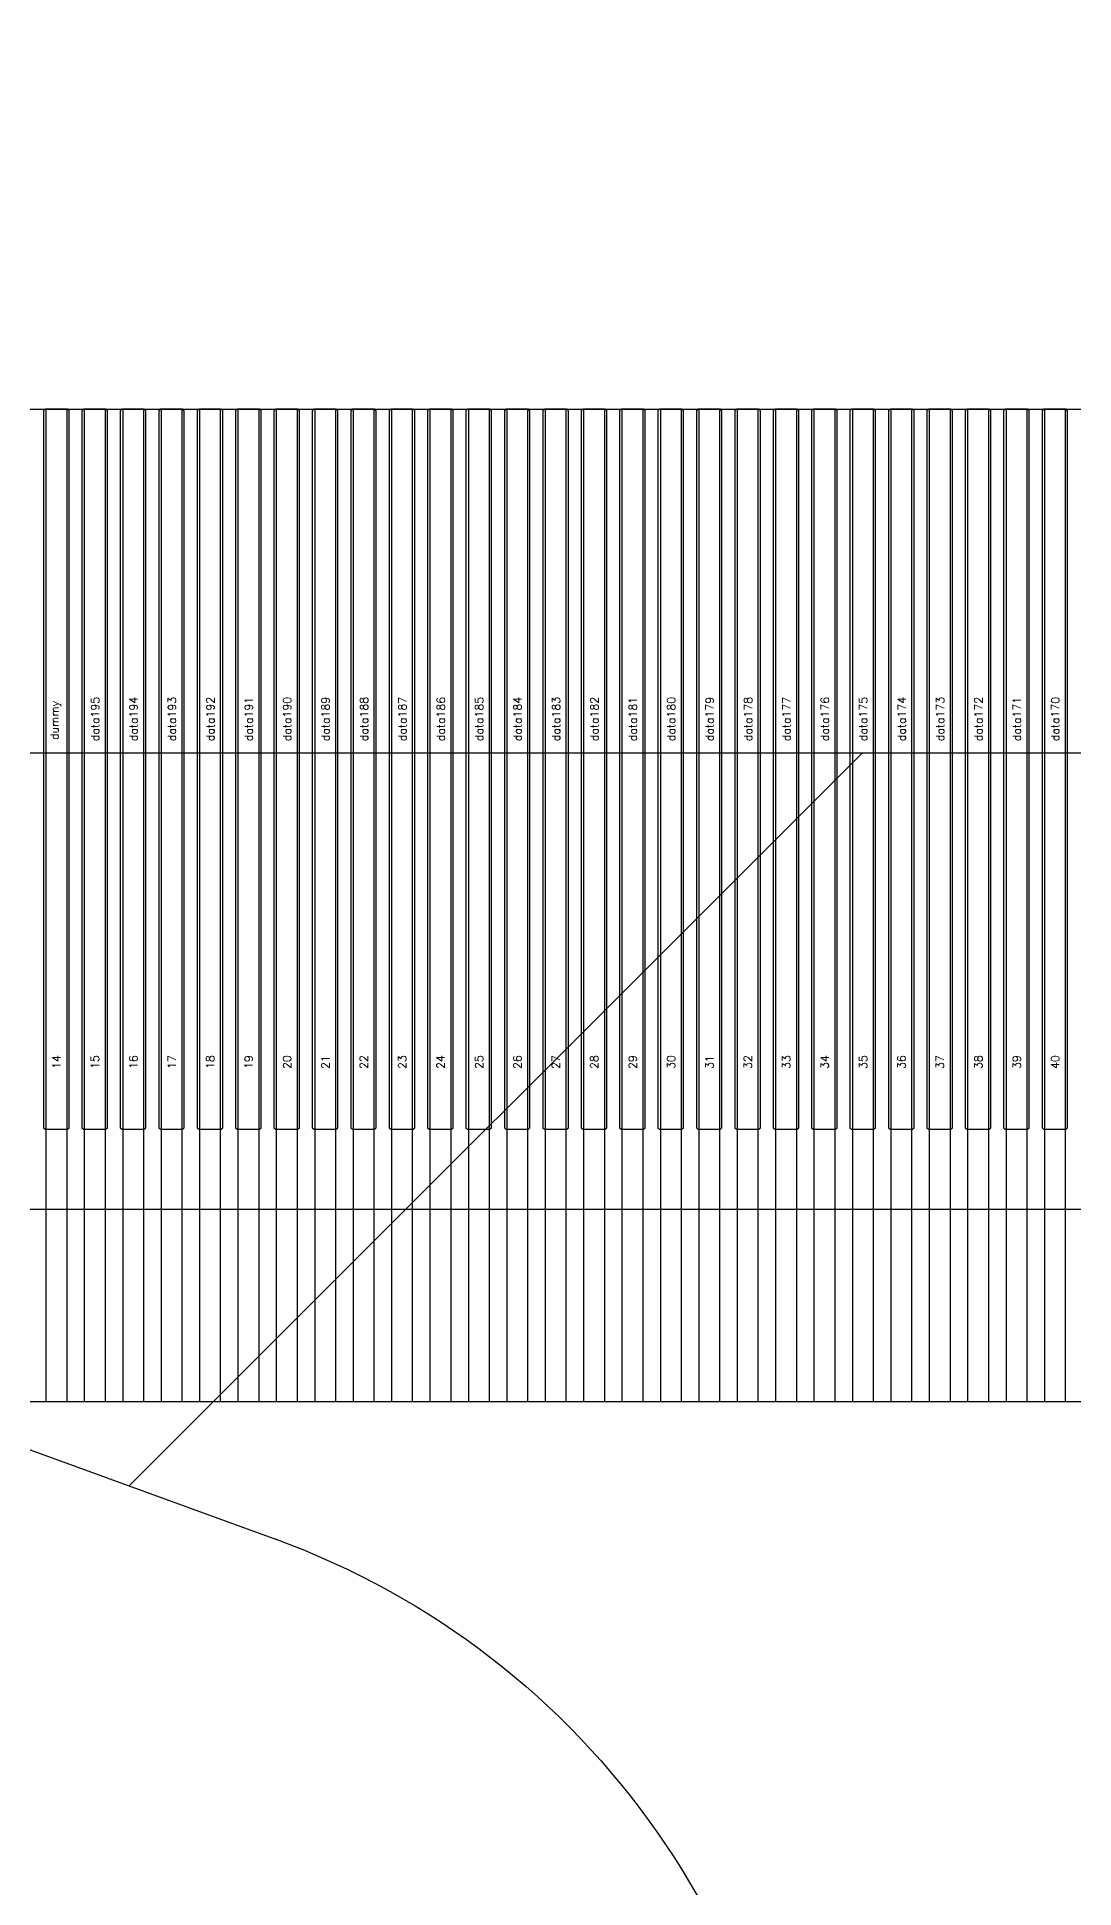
# Model space of a CAD drawing. Header units: millimetres. Extents: x 1387 to 2553, y -68 to 207.
# Drawn here: x 1857.785 to 1858.433, y 51.814 to 52.97 of the extents above; entities that cross this region are included whole.
import ezdxf
from ezdxf.enums import TextEntityAlignment as Align

# ---------------------------------------------------------------- set-up
doc = ezdxf.new("R2010")
doc.units = ezdxf.units.MM
for name, color, linetype in [('COF', 4, 'Continuous'), ('DIM（标注）', 3, 'Continuous'), ('KEEPOUTLAYER', 6, 'Continuous'), ('Panel', 7, 'Continuous')]:
    doc.layers.add(name, color=color, linetype=linetype)
doc.styles.add('txt', font='txt.shx')
doc.styles.add('宋体', font='')
doc.styles.get('宋体').set_extended_font_data('SimSun')
doc.dimstyles.new('STANDARD$0', dxfattribs={"dimtxt": 2, "dimasz": 2, "dimexe": 0.4, "dimexo": 0.4, "dimgap": 0.4, "dimtad": 1, "dimzin": 0, "dimdsep": 46, "dimtxsty": '宋体', "dimcen": 0.4, "dimclrd": 256, "dimclre": 256, "dimclrt": 256, "dimadec": 0, "dimazin": 0, "dimtfac": 1, "dimtofl": 0, "dimtmove": 0, "dimatfit": 3, "dimfxl": 1, "dimtolj": 1, "dimtzin": 0, "dimarcsym": 0})

# ---------------------------------------------------------------- blocks, each defined once
blk = doc.blocks.new('COF')
at = {"layer": 'COF'}
for p, q in [((1641.7011, 311.7192, 0.4681), (1648.8301, 311.7192, 0.4681)), ((1641.7011, 311.7192, 0.4681), (1648.8301, 311.7192, 0.4681)), ((1642.4631, 311.7192, 0.4681), (1642.4631, 311.0992, 0.4681)), ((1642.4761, 311.7192, 0.4681), (1642.4761, 311.0992, 0.4681)), ((1642.4871, 311.7192, 0.4681), (1642.4871, 311.0992, 0.4681)), ((1642.5001, 311.7192, 0.4681), (1642.5001, 311.0992, 0.4681)), ((1642.5111, 311.7192, 0.4681), (1642.5111, 311.0992, 0.4681)), ((1642.5241, 311.7192, 0.4681), (1642.5241, 311.0992, 0.4681)), ((1642.5351, 311.7192, 0.4681), (1642.5351, 311.0992, 0.4681)), ((1642.5481, 311.7192, 0.4681), (1642.5481, 311.0992, 0.4681)), ((1642.5591, 311.7192, 0.4681), (1642.5591, 311.0992, 0.4681)), ((1642.5721, 311.7192, 0.4681), (1642.5721, 311.0992, 0.4681)), ((1642.5831, 311.7192, 0.4681), (1642.5831, 311.0992, 0.4681)), ((1642.5961, 311.7192, 0.4681), (1642.5961, 311.0992, 0.4681)), ((1642.6071, 311.7192, 0.4681), (1642.6071, 311.0992, 0.4681)), ((1642.6201, 311.7192, 0.4681), (1642.6201, 311.0992, 0.4681)), ((1642.6311, 311.7192, 0.4681), (1642.6311, 311.0992, 0.4681)), ((1642.6441, 311.7192, 0.4681), (1642.6441, 311.0992, 0.4681)), ((1642.6551, 311.7192, 0.4681), (1642.6551, 311.0992, 0.4681)), ((1642.6681, 311.7192, 0.4681), (1642.6681, 311.0992, 0.4681)), ((1642.6791, 311.7192, 0.4681), (1642.6791, 311.0992, 0.4681)), ((1642.6921, 311.7192, 0.4681), (1642.6921, 311.0992, 0.4681)), ((1642.7031, 311.7192, 0.4681), (1642.7031, 311.0992, 0.4681)), ((1642.7161, 311.7192, 0.4681), (1642.7161, 311.0992, 0.4681)), ((1642.7271, 311.7192, 0.4681), (1642.7271, 311.0992, 0.4681)), ((1642.7401, 311.7192, 0.4681), (1642.7401, 311.0992, 0.4681)), ((1642.7511, 311.7192, 0.4681), (1642.7511, 311.0992, 0.4681)), ((1642.7641, 311.7192, 0.4681), (1642.7641, 311.0992, 0.4681)), ((1642.7751, 311.7192, 0.4681), (1642.7751, 311.0992, 0.4681)), ((1642.7881, 311.7192, 0.4681), (1642.7881, 311.0992, 0.4681)), ((1642.7991, 311.7192, 0.4681), (1642.7991, 311.0992, 0.4681)), ((1642.8121, 311.7192, 0.4681), (1642.8121, 311.0992, 0.4681)), ((1642.8231, 311.7192, 0.4681), (1642.8231, 311.0992, 0.4681)), ((1642.8361, 311.7192, 0.4681), (1642.8361, 311.0992, 0.4681)), ((1642.8471, 311.7192, 0.4681), (1642.8471, 311.0992, 0.4681)), ((1642.8601, 311.7192, 0.4681), (1642.8601, 311.0992, 0.4681)), ((1642.8711, 311.7192, 0.4681), (1642.8711, 311.0992, 0.4681)), ((1642.8841, 311.7192, 0.4681), (1642.8841, 311.0992, 0.4681)), ((1642.8951, 311.7192, 0.4681), (1642.8951, 311.0992, 0.4681)), ((1642.9081, 311.7192, 0.4681), (1642.9081, 311.0992, 0.4681)), ((1642.9191, 311.7192, 0.4681), (1642.9191, 311.0992, 0.4681)), ((1642.9321, 311.7192, 0.4681), (1642.9321, 311.0992, 0.4681)), ((1642.9431, 311.7192, 0.4681), (1642.9431, 311.0992, 0.4681)), ((1642.9561, 311.7192, 0.4681), (1642.9561, 311.0992, 0.4681)), ((1642.9671, 311.7192, 0.4681), (1642.9671, 311.0992, 0.4681)), ((1642.9801, 311.7192, 0.4681), (1642.9801, 311.0992, 0.4681)), ((1642.9911, 311.7192, 0.4681), (1642.9911, 311.0992, 0.4681)), ((1643.0041, 311.7192, 0.4681), (1643.0041, 311.0992, 0.4681)), ((1643.0151, 311.7192, 0.4681), (1643.0151, 311.0992, 0.4681)), ((1643.0281, 311.7192, 0.4681), (1643.0281, 311.0992, 0.4681)), ((1643.0391, 311.7192, 0.4681), (1643.0391, 311.0992, 0.4681)), ((1643.0521, 311.7192, 0.4681), (1643.0521, 311.0992, 0.4681)), ((1643.0631, 311.7192, 0.4681), (1643.0631, 311.0992, 0.4681)), ((1643.0761, 311.7192, 0.4681), (1643.0761, 311.0992, 0.4681)), ((1643.0871, 311.7192, 0.4681), (1643.0871, 311.0992, 0.4681)), ((1643.1001, 311.7192, 0.4681), (1643.1001, 311.0992, 0.4681)), ((1641.9006, 311.0992, 0.4681), (1648.6306, 311.0992, 0.4681)), ((1642.4631, 311.0992, 0.4681), (1642.4761, 311.0992, 0.4681)), ((1642.4636, 311.0992, 0.4681), (1642.4756, 311.0992, 0.4681)), ((1642.4871, 311.0992, 0.4681), (1642.5001, 311.0992, 0.4681)), ((1642.4876, 311.0992, 0.4681), (1642.4996, 311.0992, 0.4681)), ((1642.5111, 311.0992, 0.4681), (1642.5241, 311.0992, 0.4681)), ((1642.5116, 311.0992, 0.4681), (1642.5236, 311.0992, 0.4681)), ((1642.5351, 311.0992, 0.4681), (1642.5481, 311.0992, 0.4681)), ((1642.5356, 311.0992, 0.4681), (1642.5476, 311.0992, 0.4681)), ((1642.5591, 311.0992, 0.4681), (1642.5721, 311.0992, 0.4681)), ((1642.5596, 311.0992, 0.4681), (1642.5716, 311.0992, 0.4681)), ((1642.5831, 311.0992, 0.4681), (1642.5961, 311.0992, 0.4681)), ((1642.5836, 311.0992, 0.4681), (1642.5956, 311.0992, 0.4681)), ((1642.6071, 311.0992, 0.4681), (1642.6201, 311.0992, 0.4681)), ((1642.6076, 311.0992, 0.4681), (1642.6196, 311.0992, 0.4681)), ((1642.6311, 311.0992, 0.4681), (1642.6441, 311.0992, 0.4681)), ((1642.6316, 311.0992, 0.4681), (1642.6436, 311.0992, 0.4681)), ((1642.6551, 311.0992, 0.4681), (1642.6681, 311.0992, 0.4681)), ((1642.6556, 311.0992, 0.4681), (1642.6676, 311.0992, 0.4681)), ((1642.6791, 311.0992, 0.4681), (1642.6921, 311.0992, 0.4681)), ((1642.6796, 311.0992, 0.4681), (1642.6916, 311.0992, 0.4681)), ((1642.7031, 311.0992, 0.4681), (1642.7161, 311.0992, 0.4681)), ((1642.7036, 311.0992, 0.4681), (1642.7156, 311.0992, 0.4681)), ((1642.7271, 311.0992, 0.4681), (1642.7401, 311.0992, 0.4681)), ((1642.7276, 311.0992, 0.4681), (1642.7396, 311.0992, 0.4681)), ((1642.7511, 311.0992, 0.4681), (1642.7641, 311.0992, 0.4681)), ((1642.7516, 311.0992, 0.4681), (1642.7636, 311.0992, 0.4681)), ((1642.7751, 311.0992, 0.4681), (1642.7881, 311.0992, 0.4681)), ((1642.7756, 311.0992, 0.4681), (1642.7876, 311.0992, 0.4681)), ((1642.7991, 311.0992, 0.4681), (1642.8121, 311.0992, 0.4681)), ((1642.7996, 311.0992, 0.4681), (1642.8116, 311.0992, 0.4681)), ((1642.8231, 311.0992, 0.4681), (1642.8361, 311.0992, 0.4681)), ((1642.8236, 311.0992, 0.4681), (1642.8356, 311.0992, 0.4681)), ((1642.8471, 311.0992, 0.4681), (1642.8601, 311.0992, 0.4681)), ((1642.8476, 311.0992, 0.4681), (1642.8596, 311.0992, 0.4681)), ((1642.8711, 311.0992, 0.4681), (1642.8841, 311.0992, 0.4681)), ((1642.8716, 311.0992, 0.4681), (1642.8836, 311.0992, 0.4681)), ((1642.8951, 311.0992, 0.4681), (1642.9081, 311.0992, 0.4681)), ((1642.8956, 311.0992, 0.4681), (1642.9076, 311.0992, 0.4681)), ((1642.9191, 311.0992, 0.4681), (1642.9321, 311.0992, 0.4681)), ((1642.9196, 311.0992, 0.4681), (1642.9316, 311.0992, 0.4681)), ((1642.9431, 311.0992, 0.4681), (1642.9561, 311.0992, 0.4681)), ((1642.9436, 311.0992, 0.4681), (1642.9556, 311.0992, 0.4681)), ((1642.9671, 311.0992, 0.4681), (1642.9801, 311.0992, 0.4681)), ((1642.9676, 311.0992, 0.4681), (1642.9796, 311.0992, 0.4681)), ((1642.9911, 311.0992, 0.4681), (1643.0041, 311.0992, 0.4681)), ((1642.9916, 311.0992, 0.4681), (1643.0036, 311.0992, 0.4681)), ((1643.0151, 311.0992, 0.4681), (1643.0281, 311.0992, 0.4681)), ((1643.0156, 311.0992, 0.4681), (1643.0276, 311.0992, 0.4681)), ((1643.0391, 311.0992, 0.4681), (1643.0521, 311.0992, 0.4681)), ((1643.0396, 311.0992, 0.4681), (1643.0516, 311.0992, 0.4681)), ((1643.0631, 311.0992, 0.4681), (1643.0761, 311.0992, 0.4681)), ((1643.0636, 311.0992, 0.4681), (1643.0756, 311.0992, 0.4681)), ((1643.0871, 311.0992, 0.4681), (1643.1001, 311.0992, 0.4681)), ((1643.0876, 311.0992, 0.4681), (1643.0996, 311.0992, 0.4681))]:
    blk.add_line(p, q, dxfattribs=at)
blk = doc.blocks.new('*D66')
at = {"layer": 'Defpoints', "color": 0, "linetype": 'Continuous'}
for p in [(1856.9983, 52.2378, 0.2184), (1842.9856, -9.3035), (1863.0287, -9.3035, 0.2184)]:
    blk.add_point(p, dxfattribs=at)
at = {"layer": 'DIM（标注）', "color": 3, "linetype": 'Continuous', "lineweight": -2}
for p, q in [((1856.3983, 52.2378), (1842.3856, 52.2378)), ((1842.9856, 51.6378), (1842.9856, 40.3532)), ((1842.9856, -8.7035), (1842.9856, 29.6616)), ((1862.4287, -9.3035), (1842.3856, -9.3035))]:
    blk.add_line(p, q, dxfattribs=at)
at = {"layer": 'DIM（标注）', "color": 3, "linetype": 'Continuous'}
for points in [[(1842.8856, 51.6378), (1843.0856, 51.6378), (1842.9856, 52.2378)], [(1842.8856, -8.7035), (1843.0856, -8.7035), (1842.9856, -9.3035)]]:
    blk.add_solid(points, dxfattribs=at)
at = {"layer": 'DIM（标注）', "color": 3, "linetype": 'Continuous', "insert": (1842.9856, 35.0074), "char_height": 1.5, "attachment_point": 5, "rotation": 90, "style": '宋体'}
blk.add_mtext('61.54±0.5', dxfattribs=at)
blk = doc.blocks.new('*D76')
at = {"layer": 'Defpoints', "color": 0, "linetype": 'Continuous'}
for p in [(1860.5983, 86.0578, 2.6737), (1831.3224, 52.2378), (1856.9983, 52.2378, 2.6737)]:
    blk.add_point(p, dxfattribs=at)
at = {"layer": 'DIM（标注）', "linetype": 'Continuous', "lineweight": -2}
for p, q in [((1859.9983, 86.0578), (1830.7224, 86.0578)), ((1831.3224, 85.4578), (1831.3224, 71.7995)), ((1831.3224, 52.8378), (1831.3224, 66.4961)), ((1856.3983, 52.2378), (1830.7224, 52.2378))]:
    blk.add_line(p, q, dxfattribs=at)
at = {"layer": 'DIM（标注）', "linetype": 'Continuous'}
for points in [[(1831.2224, 85.4578), (1831.4224, 85.4578), (1831.3224, 86.0578)], [(1831.2224, 52.8378), (1831.4224, 52.8378), (1831.3224, 52.2378)]]:
    blk.add_solid(points, dxfattribs=at)
at = {"layer": 'DIM（标注）', "linetype": 'Continuous', "insert": (1831.3224, 69.1478), "char_height": 1.5, "attachment_point": 5, "rotation": 90, "style": '宋体'}
blk.add_mtext('33.82', dxfattribs=at)
blk = doc.blocks.new('DAFADF')
h = blk.add_hatch()
h.set_pattern_fill('ANSI31', scale=0.2, style=0)
h.set_pattern_definition([(45, (861.3915, -112.815), (-0.4490128, 0.4490128), [])])
h.paths.add_polyline_path([(1762.6906, 35.3146, -0.315299), (1763.0196, 35.7845), (1764.3687, 36.2755), (1756.3326, 36.2755), (1757.6807, 35.7848, -0.315827), (1758.0106, 35.3146), (1758.0106, 33.2755), (1762.6906, 33.2755)])
at = {"color": 30, "linetype": 'Continuous'}
blk.add_line((1764.3686, 36.2755, 2.6737), (1756.3326, 36.2755, 2.6737), dxfattribs=at)
at = {"color": 30, "linetype": 'Continuous', "elevation": 2.6737}
blk.add_lwpolyline([(1755.123, 36.7158), (1757.6825, 35.7842)], dxfattribs=at)
at = {"color": 30, "linetype": 'Continuous', "elevation": 2.4553}
blk.add_lwpolyline([(1757.6816, 35.7845, -0.315299), (1758.0106, 35.3146)], format="xyb", dxfattribs=at)
at = {"layer": 'KEEPOUTLAYER', "elevation": 2.4553}
blk.add_lwpolyline([(1757.6816, 35.7845, 1), (1757.6816, 35.7845, 1)], format="xyb", close=True, dxfattribs=at)
blk.add_lwpolyline([(1757.6816, 35.7845, 1), (1757.6816, 35.7845, 1)], format="xyb", close=True, dxfattribs=at)

msp = doc.modelspace()

# ---------------------------------------------------------------- linework, layer by layer
at = {"layer": 'Panel', "elevation": 2.6737}
for points in [[(1857.7905, 52.7378), (1857.7895, 52.7368)], [(1857.7895, 52.7368), (1857.7895, 52.2888)], [(1857.8045, 52.7378), (1857.7905, 52.7378)], [(1857.8055, 52.7368), (1857.8045, 52.7378)], [(1857.8055, 52.2888), (1857.8055, 52.7368)], [(1857.8145, 52.7378), (1857.8135, 52.7368)], [(1857.8135, 52.7368), (1857.8135, 52.2888)], [(1857.8285, 52.7378), (1857.8145, 52.7378)], [(1857.8295, 52.7368), (1857.8285, 52.7378)], [(1857.8295, 52.2888), (1857.8295, 52.7368)], [(1857.8385, 52.7378), (1857.8375, 52.7368)], [(1857.8375, 52.7368), (1857.8375, 52.2888)], [(1857.8525, 52.7378), (1857.8385, 52.7378)], [(1857.8535, 52.7368), (1857.8525, 52.7378)], [(1857.8535, 52.2888), (1857.8535, 52.7368)], [(1857.8625, 52.7378), (1857.8615, 52.7368)], [(1857.8615, 52.7368), (1857.8615, 52.2888)], [(1857.8765, 52.7378), (1857.8625, 52.7378)], [(1857.8775, 52.7368), (1857.8765, 52.7378)], [(1857.8775, 52.2888), (1857.8775, 52.7368)], [(1857.8865, 52.7378), (1857.8855, 52.7368)], [(1857.8855, 52.7368), (1857.8855, 52.2888)], [(1857.9005, 52.7378), (1857.8865, 52.7378)], [(1857.9015, 52.7368), (1857.9005, 52.7378)], [(1857.9015, 52.2888), (1857.9015, 52.7368)], [(1857.9105, 52.7378), (1857.9095, 52.7368)], [(1857.9095, 52.7368), (1857.9095, 52.2888)], [(1857.9245, 52.7378), (1857.9105, 52.7378)], [(1857.9255, 52.7368), (1857.9245, 52.7378)], [(1857.9255, 52.2888), (1857.9255, 52.7368)], [(1857.9345, 52.7378), (1857.9335, 52.7368)], [(1857.9335, 52.7368), (1857.9335, 52.2888)], [(1857.9485, 52.7378), (1857.9345, 52.7378)], [(1857.9495, 52.7368), (1857.9485, 52.7378)], [(1857.9495, 52.2888), (1857.9495, 52.7368)], [(1857.9585, 52.7378), (1857.9575, 52.7368)], [(1857.9575, 52.7368), (1857.9575, 52.2888)], [(1857.9725, 52.7378), (1857.9585, 52.7378)], [(1857.9735, 52.7368), (1857.9725, 52.7378)], [(1857.9735, 52.2888), (1857.9735, 52.7368)], [(1857.9825, 52.7378), (1857.9815, 52.7368)], [(1857.9815, 52.7368), (1857.9815, 52.2888)], [(1857.9965, 52.7378), (1857.9825, 52.7378)], [(1857.9975, 52.7368), (1857.9965, 52.7378)], [(1857.9975, 52.2888), (1857.9975, 52.7368)], [(1858.0065, 52.7378), (1858.0055, 52.7368)], [(1858.0055, 52.7368), (1858.0055, 52.2888)], [(1858.0205, 52.7378), (1858.0065, 52.7378)], [(1858.0215, 52.7368), (1858.0205, 52.7378)], [(1858.0215, 52.2888), (1858.0215, 52.7368)], [(1858.0305, 52.7378), (1858.0295, 52.7368)], [(1858.0295, 52.7368), (1858.0295, 52.2888)], [(1858.0445, 52.7378), (1858.0305, 52.7378)], [(1858.0455, 52.7368), (1858.0445, 52.7378)], [(1858.0455, 52.2888), (1858.0455, 52.7368)], [(1858.0545, 52.7378), (1858.0535, 52.7368)], [(1858.0535, 52.7368), (1858.0535, 52.2888)], [(1858.0685, 52.7378), (1858.0545, 52.7378)], [(1858.0695, 52.7368), (1858.0685, 52.7378)], [(1858.0695, 52.2888), (1858.0695, 52.7368)], [(1858.0785, 52.7378), (1858.0775, 52.7368)], [(1858.0775, 52.7368), (1858.0775, 52.2888)], [(1858.0925, 52.7378), (1858.0785, 52.7378)], [(1858.0935, 52.7368), (1858.0925, 52.7378)], [(1858.0935, 52.2888), (1858.0935, 52.7368)], [(1858.1025, 52.7378), (1858.1015, 52.7368)], [(1858.1015, 52.7368), (1858.1015, 52.2888)], [(1858.1165, 52.7378), (1858.1025, 52.7378)], [(1858.1175, 52.7368), (1858.1165, 52.7378)], [(1858.1175, 52.2888), (1858.1175, 52.7368)], [(1858.1265, 52.7378), (1858.1255, 52.7368)], [(1858.1255, 52.7368), (1858.1255, 52.2888)], [(1858.1405, 52.7378), (1858.1265, 52.7378)], [(1858.1415, 52.7368), (1858.1405, 52.7378)], [(1858.1415, 52.2888), (1858.1415, 52.7368)], [(1858.1505, 52.7378), (1858.1495, 52.7368)], [(1858.1495, 52.7368), (1858.1495, 52.2888)], [(1858.1645, 52.7378), (1858.1505, 52.7378)], [(1858.1655, 52.7368), (1858.1645, 52.7378)], [(1858.1655, 52.2888), (1858.1655, 52.7368)], [(1858.1745, 52.7378), (1858.1735, 52.7368)], [(1858.1735, 52.7368), (1858.1735, 52.2888)], [(1858.1885, 52.7378), (1858.1745, 52.7378)], [(1858.1895, 52.7368), (1858.1885, 52.7378)], [(1858.1895, 52.2888), (1858.1895, 52.7368)], [(1858.1985, 52.7378), (1858.1975, 52.7368)], [(1858.1975, 52.7368), (1858.1975, 52.2888)], [(1858.2125, 52.7378), (1858.1985, 52.7378)], [(1858.2135, 52.7368), (1858.2125, 52.7378)], [(1858.2135, 52.2888), (1858.2135, 52.7368)], [(1858.2225, 52.7378), (1858.2215, 52.7368)], [(1858.2215, 52.7368), (1858.2215, 52.2888)], [(1858.2365, 52.7378), (1858.2225, 52.7378)], [(1858.2375, 52.7368), (1858.2365, 52.7378)], [(1858.2375, 52.2888), (1858.2375, 52.7368)], [(1858.2465, 52.7378), (1858.2455, 52.7368)], [(1858.2455, 52.7368), (1858.2455, 52.2888)], [(1858.2605, 52.7378), (1858.2465, 52.7378)], [(1858.2615, 52.7368), (1858.2605, 52.7378)], [(1858.2615, 52.2888), (1858.2615, 52.7368)], [(1858.2705, 52.7378), (1858.2695, 52.7368)], [(1858.2695, 52.7368), (1858.2695, 52.2888)], [(1858.2845, 52.7378), (1858.2705, 52.7378)], [(1858.2855, 52.7368), (1858.2845, 52.7378)], [(1858.2855, 52.2888), (1858.2855, 52.7368)], [(1858.2945, 52.7378), (1858.2935, 52.7368)], [(1858.2935, 52.7368), (1858.2935, 52.2888)], [(1858.3085, 52.7378), (1858.2945, 52.7378)], [(1858.3095, 52.7368), (1858.3085, 52.7378)], [(1858.3095, 52.2888), (1858.3095, 52.7368)], [(1858.3185, 52.7378), (1858.3175, 52.7368)], [(1858.3175, 52.7368), (1858.3175, 52.2888)], [(1858.3325, 52.7378), (1858.3185, 52.7378)], [(1858.3335, 52.7368), (1858.3325, 52.7378)], [(1858.3335, 52.2888), (1858.3335, 52.7368)], [(1858.3425, 52.7378), (1858.3415, 52.7368)], [(1858.3415, 52.7368), (1858.3415, 52.2888)], [(1858.3565, 52.7378), (1858.3425, 52.7378)], [(1858.3575, 52.7368), (1858.3565, 52.7378)], [(1858.3575, 52.2888), (1858.3575, 52.7368)], [(1858.3665, 52.7378), (1858.3655, 52.7368)], [(1858.3655, 52.7368), (1858.3655, 52.2888)], [(1858.3805, 52.7378), (1858.3665, 52.7378)], [(1858.3815, 52.7368), (1858.3805, 52.7378)], [(1858.3815, 52.2888), (1858.3815, 52.7368)], [(1858.3905, 52.7378), (1858.3895, 52.7368)], [(1858.3895, 52.7368), (1858.3895, 52.2888)], [(1858.4045, 52.7378), (1858.3905, 52.7378)], [(1858.4055, 52.7368), (1858.4045, 52.7378)], [(1858.4055, 52.2888), (1858.4055, 52.7368)], [(1858.4145, 52.7378), (1858.4135, 52.7368)], [(1858.4135, 52.7368), (1858.4135, 52.2888)], [(1858.4285, 52.7378), (1858.4145, 52.7378)], [(1858.4295, 52.7368), (1858.4285, 52.7378)], [(1858.4295, 52.2888), (1858.4295, 52.7368)], [(1857.7895, 52.2888), (1857.7895, 52.2888)], [(1857.7895, 52.2888), (1857.7905, 52.2878)], [(1857.7905, 52.2878), (1857.8045, 52.2878)], [(1857.8045, 52.2878), (1857.8055, 52.2888)], [(1857.8135, 52.2888), (1857.8135, 52.2888)], [(1857.8135, 52.2888), (1857.8145, 52.2878)], [(1857.8145, 52.2878), (1857.8285, 52.2878)], [(1857.8285, 52.2878), (1857.8295, 52.2888)], [(1857.8375, 52.2888), (1857.8375, 52.2888)], [(1857.8375, 52.2888), (1857.8385, 52.2878)], [(1857.8385, 52.2878), (1857.8525, 52.2878)], [(1857.8525, 52.2878), (1857.8535, 52.2888)], [(1857.8615, 52.2888), (1857.8615, 52.2888)], [(1857.8615, 52.2888), (1857.8625, 52.2878)], [(1857.8625, 52.2878), (1857.8765, 52.2878)], [(1857.8765, 52.2878), (1857.8775, 52.2888)], [(1857.8855, 52.2888), (1857.8855, 52.2888)], [(1857.8855, 52.2888), (1857.8865, 52.2878)], [(1857.8865, 52.2878), (1857.9005, 52.2878)], [(1857.9005, 52.2878), (1857.9015, 52.2888)], [(1857.9095, 52.2888), (1857.9095, 52.2888)], [(1857.9095, 52.2888), (1857.9105, 52.2878)], [(1857.9105, 52.2878), (1857.9245, 52.2878)], [(1857.9245, 52.2878), (1857.9255, 52.2888)], [(1857.9335, 52.2888), (1857.9335, 52.2888)], [(1857.9335, 52.2888), (1857.9345, 52.2878)], [(1857.9345, 52.2878), (1857.9485, 52.2878)], [(1857.9485, 52.2878), (1857.9495, 52.2888)], [(1857.9575, 52.2888), (1857.9575, 52.2888)], [(1857.9575, 52.2888), (1857.9585, 52.2878)], [(1857.9585, 52.2878), (1857.9725, 52.2878)], [(1857.9725, 52.2878), (1857.9735, 52.2888)], [(1857.9815, 52.2888), (1857.9815, 52.2888)], [(1857.9815, 52.2888), (1857.9825, 52.2878)], [(1857.9825, 52.2878), (1857.9965, 52.2878)], [(1857.9965, 52.2878), (1857.9975, 52.2888)], [(1858.0055, 52.2888), (1858.0055, 52.2888)], [(1858.0055, 52.2888), (1858.0065, 52.2878)], [(1858.0065, 52.2878), (1858.0205, 52.2878)], [(1858.0205, 52.2878), (1858.0215, 52.2888)], [(1858.0295, 52.2888), (1858.0295, 52.2888)], [(1858.0295, 52.2888), (1858.0305, 52.2878)], [(1858.0305, 52.2878), (1858.0445, 52.2878)], [(1858.0445, 52.2878), (1858.0455, 52.2888)], [(1858.0535, 52.2888), (1858.0535, 52.2888)], [(1858.0535, 52.2888), (1858.0545, 52.2878)], [(1858.0545, 52.2878), (1858.0685, 52.2878)], [(1858.0685, 52.2878), (1858.0695, 52.2888)], [(1858.0775, 52.2888), (1858.0775, 52.2888)], [(1858.0775, 52.2888), (1858.0785, 52.2878)], [(1858.0785, 52.2878), (1858.0925, 52.2878)], [(1858.0925, 52.2878), (1858.0935, 52.2888)], [(1858.1015, 52.2888), (1858.1015, 52.2888)], [(1858.1015, 52.2888), (1858.1025, 52.2878)], [(1858.1025, 52.2878), (1858.1165, 52.2878)], [(1858.1165, 52.2878), (1858.1175, 52.2888)], [(1858.1255, 52.2888), (1858.1255, 52.2888)], [(1858.1255, 52.2888), (1858.1265, 52.2878)], [(1858.1265, 52.2878), (1858.1405, 52.2878)], [(1858.1405, 52.2878), (1858.1415, 52.2888)], [(1858.1495, 52.2888), (1858.1495, 52.2888)], [(1858.1495, 52.2888), (1858.1505, 52.2878)], [(1858.1505, 52.2878), (1858.1645, 52.2878)], [(1858.1645, 52.2878), (1858.1655, 52.2888)], [(1858.1735, 52.2888), (1858.1735, 52.2888)], [(1858.1735, 52.2888), (1858.1745, 52.2878)], [(1858.1745, 52.2878), (1858.1885, 52.2878)], [(1858.1885, 52.2878), (1858.1895, 52.2888)], [(1858.1975, 52.2888), (1858.1975, 52.2888)], [(1858.1975, 52.2888), (1858.1985, 52.2878)], [(1858.1985, 52.2878), (1858.2125, 52.2878)], [(1858.2125, 52.2878), (1858.2135, 52.2888)], [(1858.2215, 52.2888), (1858.2215, 52.2888)], [(1858.2215, 52.2888), (1858.2225, 52.2878)], [(1858.2225, 52.2878), (1858.2365, 52.2878)], [(1858.2365, 52.2878), (1858.2375, 52.2888)], [(1858.2455, 52.2888), (1858.2455, 52.2888)], [(1858.2455, 52.2888), (1858.2465, 52.2878)], [(1858.2465, 52.2878), (1858.2605, 52.2878)], [(1858.2605, 52.2878), (1858.2615, 52.2888)], [(1858.2695, 52.2888), (1858.2695, 52.2888)], [(1858.2695, 52.2888), (1858.2705, 52.2878)], [(1858.2705, 52.2878), (1858.2845, 52.2878)], [(1858.2845, 52.2878), (1858.2855, 52.2888)], [(1858.2935, 52.2888), (1858.2935, 52.2888)], [(1858.2935, 52.2888), (1858.2945, 52.2878)], [(1858.2945, 52.2878), (1858.3085, 52.2878)], [(1858.3085, 52.2878), (1858.3095, 52.2888)], [(1858.3175, 52.2888), (1858.3175, 52.2888)], [(1858.3175, 52.2888), (1858.3185, 52.2878)], [(1858.3185, 52.2878), (1858.3325, 52.2878)], [(1858.3325, 52.2878), (1858.3335, 52.2888)], [(1858.3415, 52.2888), (1858.3415, 52.2888)], [(1858.3415, 52.2888), (1858.3425, 52.2878)], [(1858.3425, 52.2878), (1858.3565, 52.2878)], [(1858.3565, 52.2878), (1858.3575, 52.2888)], [(1858.3655, 52.2888), (1858.3655, 52.2888)], [(1858.3655, 52.2888), (1858.3665, 52.2878)], [(1858.3665, 52.2878), (1858.3805, 52.2878)], [(1858.3805, 52.2878), (1858.3815, 52.2888)], [(1858.3895, 52.2888), (1858.3895, 52.2888)], [(1858.3895, 52.2888), (1858.3905, 52.2878)], [(1858.3905, 52.2878), (1858.4045, 52.2878)], [(1858.4045, 52.2878), (1858.4055, 52.2888)], [(1858.4135, 52.2888), (1858.4135, 52.2888)], [(1858.4135, 52.2888), (1858.4145, 52.2878)], [(1858.4145, 52.2878), (1858.4285, 52.2878)], [(1858.4285, 52.2878), (1858.4295, 52.2888)], [(1856.9983, 52.2378), (1864.1983, 52.2378)]]:
    msp.add_lwpolyline(points, dxfattribs=at)

# ---------------------------------------------------------------- block references
at = {"color": 7}
msp.add_blockref('DAFADF', (100.2527, 16.2473), dxfattribs=at)
at = {"layer": 'COF'}
msp.add_blockref('COF', (215.3279, -258.9814, 2.2056), dxfattribs=at)

# ---------------------------------------------------------------- texts
at = {"layer": 'Panel', "style": 'txt'}
for s, p in [('dummy', (1857.7964, 52.5433, 2.6737)), ('data195', (1857.8218, 52.5442, 2.6737)), ('data194', (1857.8458, 52.5442, 2.6737)), ('data193', (1857.8698, 52.5442, 2.6737)), ('data192', (1857.8938, 52.5442, 2.6737)), ('data191', (1857.9178, 52.5442, 2.6737)), ('data190', (1857.9418, 52.5442, 2.6737)), ('data189', (1857.9658, 52.5442, 2.6737)), ('data188', (1857.9898, 52.5442, 2.6737)), ('data187', (1858.0138, 52.5442, 2.6737)), ('data186', (1858.0378, 52.5442, 2.6737)), ('data185', (1858.0618, 52.5442, 2.6737)), ('data184', (1858.0858, 52.5442, 2.6737)), ('data183', (1858.1098, 52.5442, 2.6737)), ('data182', (1858.1338, 52.5442, 2.6737)), ('data181', (1858.1578, 52.5442, 2.6737)), ('data180', (1858.1818, 52.5442, 2.6737)), ('data179', (1858.2058, 52.5442, 2.6737)), ('data178', (1858.2298, 52.5442, 2.6737)), ('data177', (1858.2538, 52.5442, 2.6737)), ('data176', (1858.2778, 52.5442, 2.6737)), ('data175', (1858.3018, 52.5442, 2.6737)), ('data174', (1858.3258, 52.5442, 2.6737)), ('data173', (1858.3498, 52.5442, 2.6737)), ('data172', (1858.3738, 52.5442, 2.6737)), ('data171', (1858.3978, 52.5442, 2.6737)), ('data170', (1858.4218, 52.5442, 2.6737)), ('14', (1857.7977, 52.3298, 2.6737)), ('15', (1857.8217, 52.3298, 2.6737)), ('16', (1857.8457, 52.3298, 2.6737)), ('17', (1857.8697, 52.3298, 2.6737)), ('18', (1857.8937, 52.3298, 2.6737)), ('19', (1857.9177, 52.3298, 2.6737)), ('20', (1857.9417, 52.3298, 2.6737)), ('21', (1857.9657, 52.3298, 2.6737)), ('22', (1857.9897, 52.3298, 2.6737)), ('23', (1858.0137, 52.3298, 2.6737)), ('24', (1858.0377, 52.3298, 2.6737)), ('25', (1858.0617, 52.3298, 2.6737)), ('26', (1858.0857, 52.3298, 2.6737)), ('27', (1858.1097, 52.3298, 2.6737)), ('28', (1858.1337, 52.3298, 2.6737)), ('29', (1858.1577, 52.3298, 2.6737)), ('30', (1858.1817, 52.3298, 2.6737)), ('31', (1858.2057, 52.3298, 2.6737)), ('32', (1858.2297, 52.3298, 2.6737)), ('33', (1858.2537, 52.3298, 2.6737)), ('34', (1858.2777, 52.3298, 2.6737)), ('35', (1858.3017, 52.3298, 2.6737)), ('36', (1858.3257, 52.3298, 2.6737)), ('37', (1858.3497, 52.3298, 2.6737)), ('38', (1858.3737, 52.3298, 2.6737)), ('39', (1858.3977, 52.3298, 2.6737)), ('40', (1858.4217, 52.3298, 2.6737))]:
    msp.add_text(s, height=0.005, rotation=90, dxfattribs=at).set_placement(p, align=Align.MIDDLE_CENTER)

# ---------------------------------------------------------------- dimensions: what is measured, and where the dimension line sits
at = {"layer": 'DIM（标注）', "linetype": 'Continuous'}
dim = msp.add_linear_dim(base=(1831.3224, 52.2378), p1=(1860.5983, 86.0578, 2.6737), p2=(1856.9983, 52.2378, 2.6737), angle=90, dimstyle='STANDARD$0', override={"dimtxt": 1.5, "dimasz": 0.6, "dimexe": 0.6, "dimexo": 0.6, "dimgap": 0.1, "dimtad": 0, "dimcen": 2.5, "dimtofl": 1, "dimtolj": 0}, dxfattribs=at)
dim.commit()
dim.dimension.update_dxf_attribs({"geometry": '*D76', "text_midpoint": (1831.3224, 69.1478), "dimtype": 160})
at = {"layer": 'DIM（标注）', "color": 3, "linetype": 'Continuous'}
dim = msp.add_linear_dim(base=(1842.9856, -9.3035, 2.4553), p1=(1856.9983, 52.2378, 2.6737), p2=(1863.0287, -9.3035, 2.6737), angle=90, text='<>±0.5', dimstyle='STANDARD$0', override={"dimtxt": 1.5, "dimasz": 0.6, "dimexe": 0.6, "dimexo": 0.6, "dimgap": 0.1, "dimtad": 0, "dimcen": 2.5, "dimclrd": 3, "dimclre": 3, "dimclrt": 3, "dimtofl": 1, "dimtolj": 0}, dxfattribs=at)
dim.commit()
dim.dimension.update_dxf_attribs({"geometry": '*D66', "text_midpoint": (1842.9856, 35.0074, 2.4553), "dimtype": 160})

doc.saveas('drawing.dxf')
